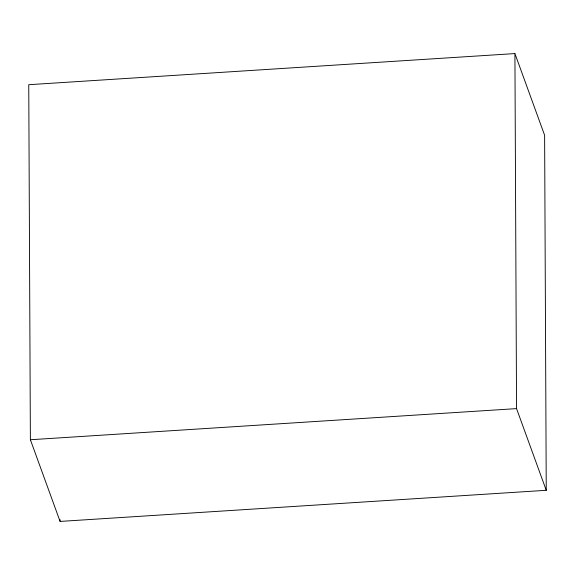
<?xml version="1.0" encoding="UTF-8"?>
<svg xmlns="http://www.w3.org/2000/svg" width="575" height="575" viewBox="0 0 575 575"><rect width="100%" height="100%" fill="white"/><g stroke="black" fill="none" stroke-linecap="round" stroke-linejoin="round"><path stroke-width="0.86" d="M514.92 53.576L28.75 84.698L30.382 439.738L60.08 521.424L546.25 490.302L544.618 135.262L514.92 53.576L516.551 408.617L546.25 490.302M30.382 439.738L516.551 408.617M60.066 519.628L60.08 521.424"/></g></svg>
